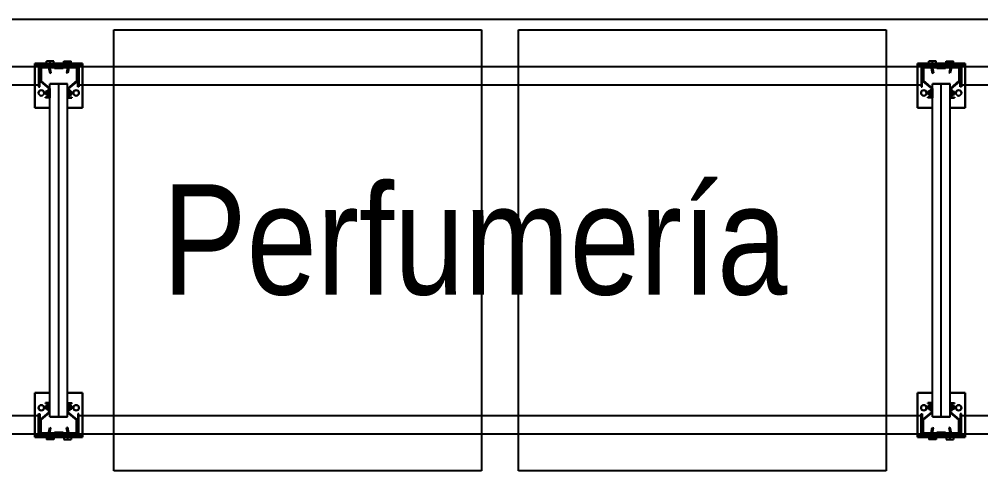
# Model space of a CAD drawing. Header units: metres. Extents: x 0 to 8715937, y -236336 to 216.
# Drawn here: x 113.428 to 116.043, y 91.705 to 92.934 of the extents above; entities that cross this region are included whole.
import ezdxf

# ---------------------------------------------------------------- set-up
doc = ezdxf.new("R2010")
doc.units = ezdxf.units.M
doc.header["$MEASUREMENT"] = 0
for name, color, linetype in [('0-BLOCK-ARQUITECTURA', 7, 'Continuous'), ('0-BLOCK-EQUIPAMIENTO', 7, 'Continuous'), ('AAA BAST', 5, 'Continuous'), ('AAA COTAS', 7, 'Continuous'), ('AAA LARG', 1, 'Continuous'), ('AAA PALLETS', 7, 'Continuous'), ('MURO', 4, 'Continuous'), ('TEXTO', 7, 'Continuous')]:
    doc.layers.add(name, color=color, linetype=linetype)
doc.styles.add('AR', font='arial.ttf')

# ---------------------------------------------------------------- blocks, each defined once
blk = doc.blocks.new('DPM-ARQUITECTURA')
at = {"layer": 'MURO', "ltscale": 0.1}
blk.add_line((22.0801, 92.9343), (33.08, 92.9343), dxfattribs=at)
blk = doc.blocks.new('1A MODULO SIMPLE')
at = {"layer": 'AAA BAST'}
for points in [[(-2.1307, 1.015), (-2.1307, 1.017), (-2.1407, 1.017), (-2.1407, 1.04), (-2.1167, 1.06), (-2.1167, 1.1), (-2.1567, 1.1), (-2.1567, 1.098), (-2.1767, 1.098), (-2.1767, 1.1), (-2.2167, 1.1), (-2.2167, 1.06), (-2.1927, 1.04), (-2.1927, 1.017), (-2.2027, 1.017), (-2.2027, 1.015), (-2.1907, 1.015), (-2.1907, 1.0409), (-2.2147, 1.0609), (-2.2147, 1.098), (-2.1787, 1.098), (-2.1787, 1.096), (-2.1547, 1.096), (-2.1547, 1.098), (-2.1187, 1.098), (-2.1187, 1.0609), (-2.1427, 1.0409), (-2.1427, 1.015)], [(0.1973, 1.015), (0.1973, 1.017), (0.2073, 1.017), (0.2073, 1.04), (0.1833, 1.06), (0.1833, 1.1), (0.2233, 1.1), (0.2233, 1.098), (0.2433, 1.098), (0.2433, 1.1), (0.2833, 1.1), (0.2833, 1.06), (0.2593, 1.04), (0.2593, 1.017), (0.2693, 1.017), (0.2693, 1.015), (0.2573, 1.015), (0.2573, 1.0409), (0.2813, 1.0609), (0.2813, 1.098), (0.2453, 1.098), (0.2453, 1.096), (0.2213, 1.096), (0.2213, 1.098), (0.1853, 1.098), (0.1853, 1.0609), (0.2093, 1.0409), (0.2093, 1.015)], [(-2.1307, 0.185), (-2.1307, 0.183), (-2.1407, 0.183), (-2.1407, 0.16), (-2.1167, 0.14), (-2.1167, 0.1), (-2.1567, 0.1), (-2.1567, 0.102), (-2.1767, 0.102), (-2.1767, 0.1), (-2.2167, 0.1), (-2.2167, 0.14), (-2.1927, 0.16), (-2.1927, 0.183), (-2.2027, 0.183), (-2.2027, 0.185), (-2.1907, 0.185), (-2.1907, 0.1591), (-2.2147, 0.1391), (-2.2147, 0.102), (-2.1787, 0.102), (-2.1787, 0.104), (-2.1547, 0.104), (-2.1547, 0.102), (-2.1187, 0.102), (-2.1187, 0.1391), (-2.1427, 0.1591), (-2.1427, 0.185)], [(0.1973, 0.185), (0.1973, 0.183), (0.2073, 0.183), (0.2073, 0.16), (0.1833, 0.14), (0.1833, 0.1), (0.2233, 0.1), (0.2233, 0.102), (0.2433, 0.102), (0.2433, 0.1), (0.2833, 0.1), (0.2833, 0.14), (0.2593, 0.16), (0.2593, 0.183), (0.2693, 0.183), (0.2693, 0.185), (0.2573, 0.185), (0.2573, 0.1591), (0.2813, 0.1391), (0.2813, 0.102), (0.2453, 0.102), (0.2453, 0.104), (0.2213, 0.104), (0.2213, 0.102), (0.1853, 0.102), (0.1853, 0.1391), (0.2093, 0.1591), (0.2093, 0.185)]]:
    blk.add_hatch(color=251, dxfattribs=at).paths.add_polyline_path(points)
at = {"layer": 'AAA BAST', "color": 251}
for p, q in [((-2.2167, 1.1082), (-2.2317, 1.1082)), ((-2.2317, 1.1082), (-2.2317, 0.9882)), ((-2.2167, 1.1032), (-2.2317, 1.1032)), ((-2.1167, 1.1082), (-2.2167, 1.1082)), ((-2.2167, 1.1082), (-2.2167, 1.1032)), ((-2.2167, 1.1032), (-2.1167, 1.1032)), ((-2.1767, 1.1), (-2.2167, 1.1)), ((-2.2167, 1.1), (-2.2167, 1.06)), ((-2.2067, 1.1), (-2.2067, 1.1032)), ((-2.2067, 1.1032), (-2.1737, 1.1032)), ((-2.1802, 1.1152), (-2.2002, 1.1152)), ((-2.2002, 1.1082), (-2.2002, 1.1152)), ((-2.1902, 1.1082), (-2.1902, 1.1152)), ((-2.1802, 1.1082), (-2.1802, 1.1152)), ((-2.1767, 1.1), (-2.1767, 1.098)), ((-2.1767, 1.1), (-2.1737, 1.1)), ((-2.1737, 1.1), (-2.1737, 1.1032)), ((-2.1597, 1.1), (-2.1597, 1.1032)), ((-2.1567, 1.1), (-2.1597, 1.1)), ((-2.1167, 1.1), (-2.1567, 1.1)), ((-2.1567, 1.1), (-2.1567, 1.098)), ((-2.1532, 1.1152), (-2.1332, 1.1152)), ((-2.1532, 1.1082), (-2.1532, 1.1152)), ((-2.1432, 1.1082), (-2.1432, 1.1152)), ((-2.1332, 1.1082), (-2.1332, 1.1152)), ((-2.1267, 1.1), (-2.1267, 1.1032)), ((-2.1167, 1.1032), (-2.1167, 1.1082)), ((-2.1017, 1.1082), (-2.1167, 1.1082)), ((-2.1167, 1.1032), (-2.1017, 1.1032)), ((-2.1167, 1.1), (-2.1167, 1.06)), ((-2.1017, 0.9882), (-2.1017, 1.1082)), ((0.1683, 0.9882), (0.1683, 1.1082)), ((0.1683, 1.1082), (0.1833, 1.1082)), ((0.1833, 1.1032), (0.1683, 1.1032)), ((0.1833, 1.1032), (0.1833, 1.1082)), ((0.1833, 1.1082), (0.2833, 1.1082)), ((0.2833, 1.1032), (0.1833, 1.1032)), ((0.1833, 1.1), (0.2233, 1.1)), ((0.1833, 1.1), (0.1833, 1.06)), ((0.1933, 1.1), (0.1933, 1.1032)), ((0.2198, 1.1152), (0.1998, 1.1152)), ((0.1998, 1.1082), (0.1998, 1.1152)), ((0.2098, 1.1082), (0.2098, 1.1152)), ((0.2198, 1.1082), (0.2198, 1.1152)), ((0.2233, 1.1), (0.2233, 1.098)), ((0.2233, 1.1), (0.2263, 1.1)), ((0.2263, 1.1), (0.2263, 1.1032)), ((0.2403, 1.1), (0.2403, 1.1032)), ((0.2733, 1.1032), (0.2403, 1.1032)), ((0.2433, 1.1), (0.2403, 1.1)), ((0.2433, 1.1), (0.2833, 1.1)), ((0.2433, 1.1), (0.2433, 1.098)), ((0.2468, 1.1152), (0.2668, 1.1152)), ((0.2468, 1.1082), (0.2468, 1.1152)), ((0.2568, 1.1082), (0.2568, 1.1152)), ((0.2668, 1.1082), (0.2668, 1.1152)), ((0.2733, 1.1), (0.2733, 1.1032)), ((0.2833, 1.1082), (0.2833, 1.1032)), ((0.2833, 1.1082), (0.2983, 1.1082)), ((0.2833, 1.1032), (0.2983, 1.1032)), ((0.2833, 1.1), (0.2833, 1.06)), ((0.2983, 1.1082), (0.2983, 0.9882)), ((-2.2147, 1.098), (-2.2147, 1.0609)), ((-2.1787, 1.098), (-2.2147, 1.098)), ((-2.1787, 1.098), (-2.1787, 1.096)), ((-2.1547, 1.096), (-2.1787, 1.096)), ((-2.1567, 1.098), (-2.1767, 1.098)), ((-2.1187, 1.098), (-2.1547, 1.098)), ((-2.1547, 1.098), (-2.1547, 1.096)), ((-2.1187, 1.098), (-2.1187, 1.0609)), ((0.1853, 1.098), (0.1853, 1.0609)), ((0.1853, 1.098), (0.2213, 1.098)), ((0.2213, 1.098), (0.2213, 1.096)), ((0.2213, 1.096), (0.2453, 1.096)), ((0.2233, 1.098), (0.2433, 1.098)), ((0.2453, 1.098), (0.2813, 1.098)), ((0.2453, 1.098), (0.2453, 1.096)), ((0.2813, 1.098), (0.2813, 1.0609)), ((-2.2167, 1.06), (-2.1927, 1.04)), ((-2.2147, 1.0609), (-2.1907, 1.0409)), ((-2.1907, 1.053), (-2.1667, 1.053)), ((-2.1907, 0.147), (-2.1907, 1.053)), ((-2.1667, 1.053), (-2.1427, 1.053)), ((-2.1667, 0.147), (-2.1667, 1.053)), ((-2.1187, 1.0609), (-2.1427, 1.0409)), ((-2.1427, 0.147), (-2.1427, 1.053)), ((-2.1167, 1.06), (-2.1407, 1.04)), ((0.1833, 1.06), (0.2073, 1.04)), ((0.1853, 1.0609), (0.2093, 1.0409)), ((0.2333, 1.053), (0.2093, 1.053)), ((0.2093, 0.147), (0.2093, 1.053)), ((0.2573, 1.053), (0.2333, 1.053)), ((0.2333, 0.147), (0.2333, 1.053)), ((0.2813, 1.0609), (0.2573, 1.0409)), ((0.2573, 0.147), (0.2573, 1.053)), ((0.2833, 1.06), (0.2593, 1.04)), ((-2.1927, 1.036), (-2.1977, 1.036)), ((-2.1977, 1.021), (-2.1977, 1.036)), ((-2.1927, 1.0285), (-2.1977, 1.0285)), ((-2.1927, 1.021), (-2.1977, 1.021)), ((-2.1927, 1.04), (-2.1927, 1.017)), ((-2.1907, 1.0409), (-2.1907, 1.015)), ((-2.1427, 1.0409), (-2.1427, 1.015)), ((-2.1407, 1.04), (-2.1407, 1.017)), ((-2.1357, 1.036), (-2.1407, 1.036)), ((-2.1407, 1.021), (-2.1407, 1.036)), ((-2.1357, 1.0285), (-2.1407, 1.0285)), ((-2.1357, 1.021), (-2.1407, 1.021)), ((-2.1357, 1.021), (-2.1357, 1.036)), ((-2.1357, 1.0328), (-2.1307, 1.0328)), ((-2.1357, 1.0243), (-2.1307, 1.0243)), ((-2.1307, 1.0243), (-2.1307, 1.0328)), ((0.2023, 1.0328), (0.1973, 1.0328)), ((0.1973, 1.0243), (0.1973, 1.0328)), ((0.2023, 1.0243), (0.1973, 1.0243)), ((0.2023, 1.036), (0.2073, 1.036)), ((0.2023, 1.021), (0.2023, 1.036)), ((0.2023, 1.0285), (0.2073, 1.0285)), ((0.2023, 1.021), (0.2073, 1.021)), ((0.2073, 1.04), (0.2073, 1.017)), ((0.2073, 1.021), (0.2073, 1.036)), ((0.2093, 1.0409), (0.2093, 1.015)), ((0.2573, 1.0409), (0.2573, 1.015)), ((0.2593, 1.04), (0.2593, 1.017)), ((0.2593, 1.036), (0.2643, 1.036)), ((0.2593, 1.0285), (0.2643, 1.0285)), ((0.2593, 1.021), (0.2643, 1.021)), ((0.2643, 1.021), (0.2643, 1.036)), ((-2.1927, 1.017), (-2.2027, 1.017)), ((-2.2027, 1.017), (-2.2027, 1.015)), ((-2.1907, 1.015), (-2.2027, 1.015)), ((-2.1427, 1.015), (-2.1307, 1.015)), ((-2.1407, 1.017), (-2.1307, 1.017)), ((-2.1307, 1.015), (-2.1307, 1.017)), ((0.2073, 1.017), (0.1973, 1.017)), ((0.1973, 1.015), (0.1973, 1.017)), ((0.2093, 1.015), (0.1973, 1.015)), ((0.2573, 1.015), (0.2693, 1.015)), ((0.2593, 1.017), (0.2693, 1.017)), ((0.2693, 1.017), (0.2693, 1.015)), ((-2.2317, 0.9882), (-2.1907, 0.9882)), ((-2.1427, 0.9882), (-2.1017, 0.9882)), ((0.2093, 0.9882), (0.1683, 0.9882)), ((0.2983, 0.9882), (0.2573, 0.9882)), ((-2.2317, 0.0918), (-2.2317, 0.2118)), ((-2.2317, 0.2118), (-2.1907, 0.2118)), ((-2.1427, 0.2118), (-2.1017, 0.2118)), ((-2.1017, 0.2118), (-2.1017, 0.0918)), ((0.2093, 0.2118), (0.1683, 0.2118)), ((0.1683, 0.2118), (0.1683, 0.0918)), ((0.2983, 0.2118), (0.2573, 0.2118)), ((0.2983, 0.0918), (0.2983, 0.2118)), ((-2.1907, 0.185), (-2.2027, 0.185)), ((-2.2027, 0.183), (-2.2027, 0.185)), ((-2.1907, 0.1591), (-2.1907, 0.185)), ((-2.1427, 0.1591), (-2.1427, 0.185)), ((-2.1427, 0.185), (-2.1307, 0.185)), ((-2.1307, 0.185), (-2.1307, 0.183)), ((0.2093, 0.185), (0.1973, 0.185)), ((0.1973, 0.185), (0.1973, 0.183)), ((0.2093, 0.1591), (0.2093, 0.185)), ((0.2573, 0.1591), (0.2573, 0.185)), ((0.2573, 0.185), (0.2693, 0.185)), ((0.2693, 0.183), (0.2693, 0.185)), ((-2.2167, 0.14), (-2.1927, 0.16)), ((-2.2147, 0.1391), (-2.1907, 0.1591)), ((-2.1927, 0.183), (-2.2027, 0.183)), ((-2.1927, 0.1801), (-2.1977, 0.1801)), ((-2.1977, 0.1651), (-2.1977, 0.1801)), ((-2.1927, 0.1726), (-2.1977, 0.1726)), ((-2.1927, 0.1651), (-2.1977, 0.1651)), ((-2.1927, 0.16), (-2.1927, 0.183)), ((-2.1187, 0.1391), (-2.1427, 0.1591)), ((-2.1407, 0.16), (-2.1407, 0.183)), ((-2.1407, 0.183), (-2.1307, 0.183)), ((-2.1357, 0.1801), (-2.1407, 0.1801)), ((-2.1407, 0.1651), (-2.1407, 0.1801)), ((-2.1357, 0.1726), (-2.1407, 0.1726)), ((-2.1357, 0.1651), (-2.1407, 0.1651)), ((-2.1167, 0.14), (-2.1407, 0.16)), ((-2.1357, 0.1651), (-2.1357, 0.1801)), ((-2.1357, 0.1768), (-2.1307, 0.1768)), ((-2.1357, 0.1683), (-2.1307, 0.1683)), ((-2.1307, 0.1683), (-2.1307, 0.1768)), ((0.1833, 0.14), (0.2073, 0.16)), ((0.1853, 0.1391), (0.2093, 0.1591)), ((0.2073, 0.183), (0.1973, 0.183)), ((0.2023, 0.1768), (0.1973, 0.1768)), ((0.1973, 0.1683), (0.1973, 0.1768)), ((0.2023, 0.1683), (0.1973, 0.1683)), ((0.2023, 0.1801), (0.2073, 0.1801)), ((0.2023, 0.1651), (0.2023, 0.1801)), ((0.2023, 0.1726), (0.2073, 0.1726)), ((0.2023, 0.1651), (0.2073, 0.1651)), ((0.2073, 0.16), (0.2073, 0.183)), ((0.2073, 0.1651), (0.2073, 0.1801)), ((0.2813, 0.1391), (0.2573, 0.1591)), ((0.2593, 0.16), (0.2593, 0.183)), ((0.2593, 0.183), (0.2693, 0.183)), ((0.2593, 0.1801), (0.2643, 0.1801)), ((0.2593, 0.1726), (0.2643, 0.1726)), ((0.2593, 0.1651), (0.2643, 0.1651)), ((0.2833, 0.14), (0.2593, 0.16)), ((0.2643, 0.1651), (0.2643, 0.1801)), ((-2.2167, 0.1), (-2.2167, 0.14)), ((-2.2147, 0.102), (-2.2147, 0.1391)), ((-2.1907, 0.147), (-2.1667, 0.147)), ((-2.1667, 0.147), (-2.1427, 0.147)), ((-2.1187, 0.102), (-2.1187, 0.1391)), ((-2.1167, 0.1), (-2.1167, 0.14)), ((0.1833, 0.1), (0.1833, 0.14)), ((0.1853, 0.102), (0.1853, 0.1391)), ((0.2333, 0.147), (0.2093, 0.147)), ((0.2573, 0.147), (0.2333, 0.147)), ((0.2813, 0.102), (0.2813, 0.1391)), ((0.2833, 0.1), (0.2833, 0.14)), ((-2.2167, 0.0968), (-2.2317, 0.0968)), ((-2.2167, 0.0918), (-2.2317, 0.0918)), ((-2.1767, 0.1), (-2.2167, 0.1)), ((-2.2167, 0.0968), (-2.1167, 0.0968)), ((-2.2167, 0.0918), (-2.2167, 0.0968)), ((-2.1167, 0.0918), (-2.2167, 0.0918)), ((-2.1787, 0.102), (-2.2147, 0.102)), ((-2.2067, 0.1), (-2.2067, 0.0968)), ((-2.2067, 0.0968), (-2.1737, 0.0968)), ((-2.2002, 0.0918), (-2.2002, 0.0848)), ((-2.1802, 0.0848), (-2.2002, 0.0848)), ((-2.1902, 0.0918), (-2.1902, 0.0848)), ((-2.1802, 0.0918), (-2.1802, 0.0848)), ((-2.1787, 0.102), (-2.1787, 0.104)), ((-2.1547, 0.104), (-2.1787, 0.104)), ((-2.1567, 0.102), (-2.1767, 0.102)), ((-2.1767, 0.1), (-2.1767, 0.102)), ((-2.1767, 0.1), (-2.1737, 0.1)), ((-2.1737, 0.1), (-2.1737, 0.0968)), ((-2.1597, 0.1), (-2.1597, 0.0968)), ((-2.1567, 0.1), (-2.1597, 0.1)), ((-2.1567, 0.1), (-2.1567, 0.102)), ((-2.1167, 0.1), (-2.1567, 0.1)), ((-2.1547, 0.102), (-2.1547, 0.104)), ((-2.1187, 0.102), (-2.1547, 0.102)), ((-2.1532, 0.0918), (-2.1532, 0.0848)), ((-2.1532, 0.0848), (-2.1332, 0.0848)), ((-2.1432, 0.0918), (-2.1432, 0.0848)), ((-2.1332, 0.0918), (-2.1332, 0.0848)), ((-2.1267, 0.1), (-2.1267, 0.0968)), ((-2.1167, 0.0968), (-2.1167, 0.0918)), ((-2.1167, 0.0968), (-2.1017, 0.0968)), ((-2.1017, 0.0918), (-2.1167, 0.0918)), ((0.1833, 0.0968), (0.1683, 0.0968)), ((0.1683, 0.0918), (0.1833, 0.0918)), ((0.1833, 0.1), (0.2233, 0.1)), ((0.2833, 0.0968), (0.1833, 0.0968)), ((0.1833, 0.0968), (0.1833, 0.0918)), ((0.1833, 0.0918), (0.2833, 0.0918)), ((0.1853, 0.102), (0.2213, 0.102)), ((0.1933, 0.1), (0.1933, 0.0968)), ((0.1998, 0.0918), (0.1998, 0.0848)), ((0.2198, 0.0848), (0.1998, 0.0848)), ((0.2098, 0.0918), (0.2098, 0.0848)), ((0.2198, 0.0918), (0.2198, 0.0848)), ((0.2213, 0.102), (0.2213, 0.104)), ((0.2213, 0.104), (0.2453, 0.104)), ((0.2233, 0.102), (0.2433, 0.102)), ((0.2233, 0.1), (0.2233, 0.102)), ((0.2233, 0.1), (0.2263, 0.1)), ((0.2263, 0.1), (0.2263, 0.0968)), ((0.2403, 0.1), (0.2403, 0.0968)), ((0.2433, 0.1), (0.2403, 0.1)), ((0.2733, 0.0968), (0.2403, 0.0968)), ((0.2433, 0.1), (0.2433, 0.102)), ((0.2433, 0.1), (0.2833, 0.1)), ((0.2453, 0.102), (0.2453, 0.104)), ((0.2453, 0.102), (0.2813, 0.102)), ((0.2468, 0.0918), (0.2468, 0.0848)), ((0.2468, 0.0848), (0.2668, 0.0848)), ((0.2568, 0.0918), (0.2568, 0.0848)), ((0.2668, 0.0918), (0.2668, 0.0848)), ((0.2733, 0.1), (0.2733, 0.0968)), ((0.2833, 0.0918), (0.2833, 0.0968)), ((0.2833, 0.0968), (0.2983, 0.0968)), ((0.2833, 0.0918), (0.2983, 0.0918))]:
    blk.add_line(p, q, dxfattribs=at)
for centre in [(-2.2141, 1.0285), (-2.1192, 1.0285), (0.1859, 1.0285), (0.2808, 1.0285), (-2.2141, 0.1715), (-2.1192, 0.1715), (0.1859, 0.1715), (0.2808, 0.1715)]:
    blk.add_circle(centre, 0.0075, dxfattribs=at)
at = {"layer": 'AAA LARG', "color": 251}
for p, q in [((-2.1407, 1.105), (-2.1454, 1.0829)), ((-2.1381, 1.1018), (-2.1422, 1.0822)), ((-2.1407, 1.105), (-2.1117, 1.105)), ((-2.1149, 1.1018), (-2.1381, 1.1018)), ((-2.1149, 1.045), (-2.1149, 1.1018)), ((-2.1117, 1.105), (-2.1117, 1.045)), ((-2.1117, 1.1), (0.1783, 1.1)), ((0.2073, 1.105), (0.1783, 1.105)), ((0.1783, 1.105), (0.1783, 1.045)), ((0.1815, 1.045), (0.1815, 1.1018)), ((0.1815, 1.1018), (0.2047, 1.1018)), ((0.2047, 1.1018), (0.2089, 1.0822)), ((0.2073, 1.105), (0.212, 1.0829)), ((-2.1422, 1.0822), (-2.1454, 1.0829)), ((0.2089, 1.0822), (0.212, 1.0829)), ((-2.1117, 1.05), (0.1783, 1.05)), ((-2.1117, 1.045), (-2.1149, 1.045)), ((0.1783, 1.045), (0.1815, 1.045)), ((-2.1117, 0.155), (-2.1149, 0.155)), ((-2.1149, 0.155), (-2.1149, 0.0982)), ((-2.1117, 0.095), (-2.1117, 0.155)), ((-2.1117, 0.15), (0.1783, 0.15)), ((0.1783, 0.095), (0.1783, 0.155)), ((0.1783, 0.155), (0.1815, 0.155)), ((0.1815, 0.155), (0.1815, 0.0982)), ((-2.1422, 0.1178), (-2.1454, 0.1171)), ((-2.1407, 0.095), (-2.1454, 0.1171)), ((-2.1381, 0.0982), (-2.1422, 0.1178)), ((0.2047, 0.0982), (0.2089, 0.1178)), ((0.2073, 0.095), (0.212, 0.1171)), ((0.2089, 0.1178), (0.212, 0.1171)), ((-2.1407, 0.095), (-2.1117, 0.095)), ((-2.1149, 0.0982), (-2.1381, 0.0982)), ((-2.1117, 0.1), (0.1783, 0.1)), ((0.2073, 0.095), (0.1783, 0.095)), ((0.1815, 0.0982), (0.2047, 0.0982))]:
    blk.add_line(p, q, dxfattribs=at)
at = {"layer": 'AAA PALLETS', "color": 251, "ltscale": 0.21}
for p, q in [((-1.0167, 1.2), (-2.0167, 1.2)), ((-2.0167, 1.2), (-2.0167, 0)), ((-1.0167, 0), (-1.0167, 1.2)), ((0.0833, 1.2), (-0.9167, 1.2)), ((-0.9167, 1.2), (-0.9167, 0)), ((0.0833, 0), (0.0833, 1.2)), ((-2.0167, 0), (-1.0167, 0)), ((-0.9167, 0), (0.0833, 0))]:
    blk.add_line(p, q, dxfattribs=at)
blk = doc.blocks.new('DPM-EQUIPAMIENTO')
at = {"layer": 'AAA COTAS', "ltscale": 0.21, "xscale": -1}
for p in [(23.6483, 91.7051), (26.0483, 91.7051), (28.4483, 91.7051)]:
    blk.add_blockref('1A MODULO SIMPLE', p, dxfattribs=at)

msp = doc.modelspace()

# ---------------------------------------------------------------- hatches: boundary and pattern name
at = {"layer": 'AAA BAST'}
for points in [[(113.571, 92.7201), (113.571, 92.7221), (113.561, 92.7221), (113.561, 92.7451), (113.585, 92.7651), (113.585, 92.8051), (113.545, 92.8051), (113.545, 92.8031), (113.525, 92.8031), (113.525, 92.8051), (113.485, 92.8051), (113.485, 92.7651), (113.509, 92.7451), (113.509, 92.7221), (113.499, 92.7221), (113.499, 92.7201), (113.511, 92.7201), (113.511, 92.7461), (113.487, 92.7661), (113.487, 92.8031), (113.523, 92.8031), (113.523, 92.8011), (113.547, 92.8011), (113.547, 92.8031), (113.583, 92.8031), (113.583, 92.7661), (113.559, 92.7461), (113.559, 92.7201)], [(113.499, 92.7201), (113.499, 92.7221), (113.509, 92.7221), (113.509, 92.7451), (113.485, 92.7651), (113.485, 92.8051), (113.525, 92.8051), (113.525, 92.8031), (113.545, 92.8031), (113.545, 92.8051), (113.585, 92.8051), (113.585, 92.7651), (113.561, 92.7451), (113.561, 92.7221), (113.571, 92.7221), (113.571, 92.7201), (113.559, 92.7201), (113.559, 92.7461), (113.583, 92.7661), (113.583, 92.8031), (113.547, 92.8031), (113.547, 92.8011), (113.523, 92.8011), (113.523, 92.8031), (113.487, 92.8031), (113.487, 92.7661), (113.511, 92.7461), (113.511, 92.7201)], [(115.971, 92.7201), (115.971, 92.7221), (115.961, 92.7221), (115.961, 92.7451), (115.985, 92.7651), (115.985, 92.8051), (115.945, 92.8051), (115.945, 92.8031), (115.925, 92.8031), (115.925, 92.8051), (115.885, 92.8051), (115.885, 92.7651), (115.909, 92.7451), (115.909, 92.7221), (115.899, 92.7221), (115.899, 92.7201), (115.911, 92.7201), (115.911, 92.7461), (115.887, 92.7661), (115.887, 92.8031), (115.923, 92.8031), (115.923, 92.8011), (115.947, 92.8011), (115.947, 92.8031), (115.983, 92.8031), (115.983, 92.7661), (115.959, 92.7461), (115.959, 92.7201)], [(115.899, 92.7201), (115.899, 92.7221), (115.909, 92.7221), (115.909, 92.7451), (115.885, 92.7651), (115.885, 92.8051), (115.925, 92.8051), (115.925, 92.8031), (115.945, 92.8031), (115.945, 92.8051), (115.985, 92.8051), (115.985, 92.7651), (115.961, 92.7451), (115.961, 92.7221), (115.971, 92.7221), (115.971, 92.7201), (115.959, 92.7201), (115.959, 92.7461), (115.983, 92.7661), (115.983, 92.8031), (115.947, 92.8031), (115.947, 92.8011), (115.923, 92.8011), (115.923, 92.8031), (115.887, 92.8031), (115.887, 92.7661), (115.911, 92.7461), (115.911, 92.7201)], [(113.571, 91.8901), (113.571, 91.8881), (113.561, 91.8881), (113.561, 91.8651), (113.585, 91.8451), (113.585, 91.8051), (113.545, 91.8051), (113.545, 91.8071), (113.525, 91.8071), (113.525, 91.8051), (113.485, 91.8051), (113.485, 91.8451), (113.509, 91.8651), (113.509, 91.8881), (113.499, 91.8881), (113.499, 91.8901), (113.511, 91.8901), (113.511, 91.8642), (113.487, 91.8442), (113.487, 91.8071), (113.523, 91.8071), (113.523, 91.8091), (113.547, 91.8091), (113.547, 91.8071), (113.583, 91.8071), (113.583, 91.8442), (113.559, 91.8642), (113.559, 91.8901)], [(113.499, 91.8901), (113.499, 91.8881), (113.509, 91.8881), (113.509, 91.8651), (113.485, 91.8451), (113.485, 91.8051), (113.525, 91.8051), (113.525, 91.8071), (113.545, 91.8071), (113.545, 91.8051), (113.585, 91.8051), (113.585, 91.8451), (113.561, 91.8651), (113.561, 91.8881), (113.571, 91.8881), (113.571, 91.8901), (113.559, 91.8901), (113.559, 91.8642), (113.583, 91.8442), (113.583, 91.8071), (113.547, 91.8071), (113.547, 91.8091), (113.523, 91.8091), (113.523, 91.8071), (113.487, 91.8071), (113.487, 91.8442), (113.511, 91.8642), (113.511, 91.8901)], [(115.971, 91.8901), (115.971, 91.8881), (115.961, 91.8881), (115.961, 91.8651), (115.985, 91.8451), (115.985, 91.8051), (115.945, 91.8051), (115.945, 91.8071), (115.925, 91.8071), (115.925, 91.8051), (115.885, 91.8051), (115.885, 91.8451), (115.909, 91.8651), (115.909, 91.8881), (115.899, 91.8881), (115.899, 91.8901), (115.911, 91.8901), (115.911, 91.8642), (115.887, 91.8442), (115.887, 91.8071), (115.923, 91.8071), (115.923, 91.8091), (115.947, 91.8091), (115.947, 91.8071), (115.983, 91.8071), (115.983, 91.8442), (115.959, 91.8642), (115.959, 91.8901)], [(115.899, 91.8901), (115.899, 91.8881), (115.909, 91.8881), (115.909, 91.8651), (115.885, 91.8451), (115.885, 91.8051), (115.925, 91.8051), (115.925, 91.8071), (115.945, 91.8071), (115.945, 91.8051), (115.985, 91.8051), (115.985, 91.8451), (115.961, 91.8651), (115.961, 91.8881), (115.971, 91.8881), (115.971, 91.8901), (115.959, 91.8901), (115.959, 91.8642), (115.983, 91.8442), (115.983, 91.8071), (115.947, 91.8071), (115.947, 91.8091), (115.923, 91.8091), (115.923, 91.8071), (115.887, 91.8071), (115.887, 91.8442), (115.911, 91.8642), (115.911, 91.8901)]]:
    msp.add_hatch(color=251, dxfattribs=at).paths.add_polyline_path(points)

# ---------------------------------------------------------------- linework, layer by layer
at = {"layer": 'AAA BAST', "color": 251}
for p, q in [((113.485, 92.8133), (113.47, 92.8133)), ((113.47, 92.8133), (113.47, 92.6933)), ((113.47, 92.6933), (113.47, 92.8133)), ((113.47, 92.8133), (113.485, 92.8133)), ((113.485, 92.8083), (113.47, 92.8083)), ((113.485, 92.8083), (113.47, 92.8083)), ((113.585, 92.8133), (113.485, 92.8133)), ((113.485, 92.8133), (113.485, 92.8083)), ((113.485, 92.8083), (113.485, 92.8133)), ((113.485, 92.8133), (113.585, 92.8133)), ((113.485, 92.8083), (113.585, 92.8083)), ((113.585, 92.8083), (113.485, 92.8083)), ((113.495, 92.8051), (113.495, 92.8083)), ((113.495, 92.8083), (113.528, 92.8083)), ((113.495, 92.8051), (113.495, 92.8083)), ((113.5215, 92.8203), (113.5015, 92.8203)), ((113.5015, 92.8133), (113.5015, 92.8203)), ((113.5215, 92.8203), (113.5015, 92.8203)), ((113.5015, 92.8133), (113.5015, 92.8203)), ((113.5115, 92.8133), (113.5115, 92.8203)), ((113.5115, 92.8133), (113.5115, 92.8203)), ((113.5215, 92.8133), (113.5215, 92.8203)), ((113.5215, 92.8133), (113.5215, 92.8203)), ((113.528, 92.8051), (113.528, 92.8083)), ((113.528, 92.8051), (113.528, 92.8083)), ((113.542, 92.8051), (113.542, 92.8083)), ((113.542, 92.8051), (113.542, 92.8083)), ((113.575, 92.8083), (113.542, 92.8083)), ((113.5485, 92.8203), (113.5685, 92.8203)), ((113.5485, 92.8133), (113.5485, 92.8203)), ((113.5485, 92.8203), (113.5685, 92.8203)), ((113.5485, 92.8133), (113.5485, 92.8203)), ((113.5585, 92.8133), (113.5585, 92.8203)), ((113.5585, 92.8133), (113.5585, 92.8203)), ((113.5685, 92.8133), (113.5685, 92.8203)), ((113.5685, 92.8133), (113.5685, 92.8203)), ((113.575, 92.8051), (113.575, 92.8083)), ((113.575, 92.8051), (113.575, 92.8083)), ((113.585, 92.8083), (113.585, 92.8133)), ((113.6, 92.8133), (113.585, 92.8133)), ((113.585, 92.8133), (113.585, 92.8083)), ((113.585, 92.8133), (113.6, 92.8133)), ((113.585, 92.8083), (113.6, 92.8083)), ((113.585, 92.8083), (113.6, 92.8083)), ((113.6, 92.6933), (113.6, 92.8133)), ((113.6, 92.8133), (113.6, 92.6933)), ((115.885, 92.8133), (115.87, 92.8133)), ((115.87, 92.8133), (115.87, 92.6933)), ((115.87, 92.6933), (115.87, 92.8133)), ((115.87, 92.8133), (115.885, 92.8133)), ((115.885, 92.8083), (115.87, 92.8083)), ((115.885, 92.8083), (115.87, 92.8083)), ((115.985, 92.8133), (115.885, 92.8133)), ((115.885, 92.8133), (115.885, 92.8083)), ((115.885, 92.8083), (115.885, 92.8133)), ((115.885, 92.8133), (115.985, 92.8133)), ((115.885, 92.8083), (115.985, 92.8083)), ((115.985, 92.8083), (115.885, 92.8083)), ((115.895, 92.8051), (115.895, 92.8083)), ((115.895, 92.8083), (115.928, 92.8083)), ((115.895, 92.8051), (115.895, 92.8083)), ((115.9215, 92.8203), (115.9015, 92.8203)), ((115.9015, 92.8133), (115.9015, 92.8203)), ((115.9215, 92.8203), (115.9015, 92.8203)), ((115.9015, 92.8133), (115.9015, 92.8203)), ((115.9115, 92.8133), (115.9115, 92.8203)), ((115.9115, 92.8133), (115.9115, 92.8203)), ((115.9215, 92.8133), (115.9215, 92.8203)), ((115.9215, 92.8133), (115.9215, 92.8203)), ((115.928, 92.8051), (115.928, 92.8083)), ((115.928, 92.8051), (115.928, 92.8083)), ((115.942, 92.8051), (115.942, 92.8083)), ((115.942, 92.8051), (115.942, 92.8083)), ((115.975, 92.8083), (115.942, 92.8083)), ((115.9485, 92.8203), (115.9685, 92.8203)), ((115.9485, 92.8133), (115.9485, 92.8203)), ((115.9485, 92.8203), (115.9685, 92.8203)), ((115.9485, 92.8133), (115.9485, 92.8203)), ((115.9585, 92.8133), (115.9585, 92.8203)), ((115.9585, 92.8133), (115.9585, 92.8203)), ((115.9685, 92.8133), (115.9685, 92.8203)), ((115.9685, 92.8133), (115.9685, 92.8203)), ((115.975, 92.8051), (115.975, 92.8083)), ((115.975, 92.8051), (115.975, 92.8083)), ((115.985, 92.8083), (115.985, 92.8133)), ((116, 92.8133), (115.985, 92.8133)), ((115.985, 92.8133), (115.985, 92.8083)), ((115.985, 92.8133), (116, 92.8133)), ((115.985, 92.8083), (116, 92.8083)), ((115.985, 92.8083), (116, 92.8083)), ((116, 92.6933), (116, 92.8133)), ((116, 92.8133), (116, 92.6933)), ((113.525, 92.8051), (113.485, 92.8051)), ((113.485, 92.8051), (113.485, 92.7651)), ((113.485, 92.8051), (113.525, 92.8051)), ((113.485, 92.8051), (113.485, 92.7651)), ((113.487, 92.8031), (113.487, 92.7661)), ((113.523, 92.8031), (113.487, 92.8031)), ((113.487, 92.8031), (113.487, 92.7661)), ((113.487, 92.8031), (113.523, 92.8031)), ((113.523, 92.8031), (113.523, 92.8011)), ((113.523, 92.8031), (113.523, 92.8011)), ((113.547, 92.8011), (113.523, 92.8011)), ((113.523, 92.8011), (113.547, 92.8011)), ((113.525, 92.8051), (113.525, 92.8031)), ((113.525, 92.8051), (113.528, 92.8051)), ((113.525, 92.8051), (113.525, 92.8031)), ((113.525, 92.8051), (113.528, 92.8051)), ((113.545, 92.8031), (113.525, 92.8031)), ((113.525, 92.8031), (113.545, 92.8031)), ((113.545, 92.8051), (113.542, 92.8051)), ((113.545, 92.8051), (113.542, 92.8051)), ((113.585, 92.8051), (113.545, 92.8051)), ((113.545, 92.8051), (113.545, 92.8031)), ((113.545, 92.8051), (113.585, 92.8051)), ((113.545, 92.8051), (113.545, 92.8031)), ((113.583, 92.8031), (113.547, 92.8031)), ((113.547, 92.8031), (113.547, 92.8011)), ((113.547, 92.8031), (113.583, 92.8031)), ((113.547, 92.8031), (113.547, 92.8011)), ((113.583, 92.8031), (113.583, 92.7661)), ((113.583, 92.8031), (113.583, 92.7661)), ((113.585, 92.8051), (113.585, 92.7651)), ((113.585, 92.8051), (113.585, 92.7651)), ((115.925, 92.8051), (115.885, 92.8051)), ((115.885, 92.8051), (115.885, 92.7651)), ((115.885, 92.8051), (115.925, 92.8051)), ((115.885, 92.8051), (115.885, 92.7651)), ((115.887, 92.8031), (115.887, 92.7661)), ((115.923, 92.8031), (115.887, 92.8031)), ((115.887, 92.8031), (115.887, 92.7661)), ((115.887, 92.8031), (115.923, 92.8031)), ((115.923, 92.8031), (115.923, 92.8011)), ((115.923, 92.8031), (115.923, 92.8011)), ((115.947, 92.8011), (115.923, 92.8011)), ((115.923, 92.8011), (115.947, 92.8011)), ((115.925, 92.8051), (115.925, 92.8031)), ((115.925, 92.8051), (115.928, 92.8051)), ((115.925, 92.8051), (115.925, 92.8031)), ((115.925, 92.8051), (115.928, 92.8051)), ((115.945, 92.8031), (115.925, 92.8031)), ((115.925, 92.8031), (115.945, 92.8031)), ((115.945, 92.8051), (115.942, 92.8051)), ((115.945, 92.8051), (115.942, 92.8051)), ((115.985, 92.8051), (115.945, 92.8051)), ((115.945, 92.8051), (115.945, 92.8031)), ((115.945, 92.8051), (115.985, 92.8051)), ((115.945, 92.8051), (115.945, 92.8031)), ((115.983, 92.8031), (115.947, 92.8031)), ((115.947, 92.8031), (115.947, 92.8011)), ((115.947, 92.8031), (115.983, 92.8031)), ((115.947, 92.8031), (115.947, 92.8011)), ((115.983, 92.8031), (115.983, 92.7661)), ((115.983, 92.8031), (115.983, 92.7661)), ((115.985, 92.8051), (115.985, 92.7651)), ((115.985, 92.8051), (115.985, 92.7651)), ((113.485, 92.7651), (113.509, 92.7451)), ((113.485, 92.7651), (113.509, 92.7451)), ((113.487, 92.7661), (113.511, 92.7461)), ((113.487, 92.7661), (113.511, 92.7461)), ((113.511, 92.7581), (113.535, 92.7581)), ((113.511, 91.8522), (113.511, 92.7581)), ((113.535, 92.7581), (113.511, 92.7581)), ((113.511, 91.8522), (113.511, 92.7581)), ((113.535, 92.7581), (113.559, 92.7581)), ((113.535, 91.8522), (113.535, 92.7581)), ((113.559, 92.7581), (113.535, 92.7581)), ((113.535, 91.8522), (113.535, 92.7581)), ((113.583, 92.7661), (113.559, 92.7461)), ((113.583, 92.7661), (113.559, 92.7461)), ((113.559, 91.8522), (113.559, 92.7581)), ((113.559, 91.8522), (113.559, 92.7581)), ((113.585, 92.7651), (113.561, 92.7451)), ((113.585, 92.7651), (113.561, 92.7451)), ((115.885, 92.7651), (115.909, 92.7451)), ((115.885, 92.7651), (115.909, 92.7451)), ((115.887, 92.7661), (115.911, 92.7461)), ((115.887, 92.7661), (115.911, 92.7461)), ((115.911, 92.7581), (115.935, 92.7581)), ((115.911, 91.8522), (115.911, 92.7581)), ((115.935, 92.7581), (115.911, 92.7581)), ((115.911, 91.8522), (115.911, 92.7581)), ((115.935, 92.7581), (115.959, 92.7581)), ((115.935, 91.8522), (115.935, 92.7581)), ((115.959, 92.7581), (115.935, 92.7581)), ((115.935, 91.8522), (115.935, 92.7581)), ((115.983, 92.7661), (115.959, 92.7461)), ((115.983, 92.7661), (115.959, 92.7461)), ((115.959, 91.8522), (115.959, 92.7581)), ((115.959, 91.8522), (115.959, 92.7581)), ((115.985, 92.7651), (115.961, 92.7451)), ((115.985, 92.7651), (115.961, 92.7451)), ((113.504, 92.7379), (113.499, 92.7379)), ((113.499, 92.7294), (113.499, 92.7379)), ((113.504, 92.7294), (113.499, 92.7294)), ((113.509, 92.7411), (113.504, 92.7411)), ((113.504, 92.7261), (113.504, 92.7411)), ((113.504, 92.7411), (113.509, 92.7411)), ((113.504, 92.7261), (113.504, 92.7411)), ((113.509, 92.7336), (113.504, 92.7336)), ((113.504, 92.7336), (113.509, 92.7336)), ((113.509, 92.7451), (113.509, 92.7221)), ((113.509, 92.7451), (113.509, 92.7221)), ((113.509, 92.7261), (113.509, 92.7411)), ((113.511, 92.7461), (113.511, 92.7201)), ((113.511, 92.7461), (113.511, 92.7201)), ((113.559, 92.7461), (113.559, 92.7201)), ((113.559, 92.7461), (113.559, 92.7201)), ((113.561, 92.7451), (113.561, 92.7221)), ((113.561, 92.7451), (113.561, 92.7221)), ((113.566, 92.7411), (113.561, 92.7411)), ((113.561, 92.7261), (113.561, 92.7411)), ((113.561, 92.7411), (113.566, 92.7411)), ((113.566, 92.7336), (113.561, 92.7336)), ((113.561, 92.7336), (113.566, 92.7336)), ((113.566, 92.7261), (113.566, 92.7411)), ((113.566, 92.7261), (113.566, 92.7411)), ((113.566, 92.7379), (113.571, 92.7379)), ((113.566, 92.7294), (113.571, 92.7294)), ((113.571, 92.7294), (113.571, 92.7379)), ((115.904, 92.7379), (115.899, 92.7379)), ((115.899, 92.7294), (115.899, 92.7379)), ((115.904, 92.7294), (115.899, 92.7294)), ((115.909, 92.7411), (115.904, 92.7411)), ((115.904, 92.7261), (115.904, 92.7411)), ((115.904, 92.7411), (115.909, 92.7411)), ((115.904, 92.7261), (115.904, 92.7411)), ((115.909, 92.7336), (115.904, 92.7336)), ((115.904, 92.7336), (115.909, 92.7336)), ((115.909, 92.7451), (115.909, 92.7221)), ((115.909, 92.7451), (115.909, 92.7221)), ((115.909, 92.7261), (115.909, 92.7411)), ((115.911, 92.7461), (115.911, 92.7201)), ((115.911, 92.7461), (115.911, 92.7201)), ((115.959, 92.7461), (115.959, 92.7201)), ((115.959, 92.7461), (115.959, 92.7201)), ((115.961, 92.7451), (115.961, 92.7221)), ((115.961, 92.7451), (115.961, 92.7221)), ((115.966, 92.7411), (115.961, 92.7411)), ((115.961, 92.7261), (115.961, 92.7411)), ((115.961, 92.7411), (115.966, 92.7411)), ((115.966, 92.7336), (115.961, 92.7336)), ((115.961, 92.7336), (115.966, 92.7336)), ((115.966, 92.7261), (115.966, 92.7411)), ((115.966, 92.7261), (115.966, 92.7411)), ((115.966, 92.7379), (115.971, 92.7379)), ((115.966, 92.7294), (115.971, 92.7294)), ((115.971, 92.7294), (115.971, 92.7379)), ((113.509, 92.7221), (113.499, 92.7221)), ((113.499, 92.7221), (113.499, 92.7201)), ((113.509, 92.7221), (113.499, 92.7221)), ((113.499, 92.7201), (113.499, 92.7221)), ((113.511, 92.7201), (113.499, 92.7201)), ((113.511, 92.7201), (113.499, 92.7201)), ((113.509, 92.7261), (113.504, 92.7261)), ((113.504, 92.7261), (113.509, 92.7261)), ((113.559, 92.7201), (113.571, 92.7201)), ((113.559, 92.7201), (113.571, 92.7201)), ((113.566, 92.7261), (113.561, 92.7261)), ((113.561, 92.7261), (113.566, 92.7261)), ((113.561, 92.7221), (113.571, 92.7221)), ((113.561, 92.7221), (113.571, 92.7221)), ((113.571, 92.7201), (113.571, 92.7221)), ((113.571, 92.7221), (113.571, 92.7201)), ((115.909, 92.7221), (115.899, 92.7221)), ((115.899, 92.7221), (115.899, 92.7201)), ((115.909, 92.7221), (115.899, 92.7221)), ((115.899, 92.7201), (115.899, 92.7221)), ((115.911, 92.7201), (115.899, 92.7201)), ((115.911, 92.7201), (115.899, 92.7201)), ((115.909, 92.7261), (115.904, 92.7261)), ((115.904, 92.7261), (115.909, 92.7261)), ((115.959, 92.7201), (115.971, 92.7201)), ((115.959, 92.7201), (115.971, 92.7201)), ((115.966, 92.7261), (115.961, 92.7261)), ((115.961, 92.7261), (115.966, 92.7261)), ((115.961, 92.7221), (115.971, 92.7221)), ((115.961, 92.7221), (115.971, 92.7221)), ((115.971, 92.7201), (115.971, 92.7221)), ((115.971, 92.7221), (115.971, 92.7201)), ((113.47, 92.6933), (113.511, 92.6933)), ((113.511, 92.6933), (113.47, 92.6933)), ((113.559, 92.6933), (113.6, 92.6933)), ((113.6, 92.6933), (113.559, 92.6933)), ((115.87, 92.6933), (115.911, 92.6933)), ((115.911, 92.6933), (115.87, 92.6933)), ((115.959, 92.6933), (116, 92.6933)), ((116, 92.6933), (115.959, 92.6933)), ((113.47, 91.7969), (113.47, 91.9169)), ((113.47, 91.9169), (113.511, 91.9169)), ((113.511, 91.9169), (113.47, 91.9169)), ((113.47, 91.9169), (113.47, 91.7969)), ((113.559, 91.9169), (113.6, 91.9169)), ((113.6, 91.9169), (113.559, 91.9169)), ((113.6, 91.9169), (113.6, 91.7969)), ((113.6, 91.7969), (113.6, 91.9169)), ((115.87, 91.7969), (115.87, 91.9169)), ((115.87, 91.9169), (115.911, 91.9169)), ((115.911, 91.9169), (115.87, 91.9169)), ((115.87, 91.9169), (115.87, 91.7969)), ((115.959, 91.9169), (116, 91.9169)), ((116, 91.9169), (115.959, 91.9169)), ((116, 91.9169), (116, 91.7969)), ((116, 91.7969), (116, 91.9169)), ((113.485, 91.8451), (113.509, 91.8651)), ((113.485, 91.8451), (113.509, 91.8651)), ((113.511, 91.8901), (113.499, 91.8901)), ((113.499, 91.8881), (113.499, 91.8901)), ((113.511, 91.8901), (113.499, 91.8901)), ((113.499, 91.8901), (113.499, 91.8881)), ((113.509, 91.8881), (113.499, 91.8881)), ((113.509, 91.8881), (113.499, 91.8881)), ((113.504, 91.8819), (113.499, 91.8819)), ((113.499, 91.8734), (113.499, 91.8819)), ((113.504, 91.8734), (113.499, 91.8734)), ((113.509, 91.8852), (113.504, 91.8852)), ((113.504, 91.8702), (113.504, 91.8852)), ((113.504, 91.8852), (113.509, 91.8852)), ((113.504, 91.8702), (113.504, 91.8852)), ((113.509, 91.8777), (113.504, 91.8777)), ((113.504, 91.8777), (113.509, 91.8777)), ((113.509, 91.8702), (113.504, 91.8702)), ((113.504, 91.8702), (113.509, 91.8702)), ((113.509, 91.8651), (113.509, 91.8881)), ((113.509, 91.8651), (113.509, 91.8881)), ((113.509, 91.8702), (113.509, 91.8852)), ((113.511, 91.8642), (113.511, 91.8901)), ((113.511, 91.8642), (113.511, 91.8901)), ((113.559, 91.8642), (113.559, 91.8901)), ((113.559, 91.8901), (113.571, 91.8901)), ((113.559, 91.8642), (113.559, 91.8901)), ((113.559, 91.8901), (113.571, 91.8901)), ((113.561, 91.8651), (113.561, 91.8881)), ((113.561, 91.8881), (113.571, 91.8881)), ((113.561, 91.8651), (113.561, 91.8881)), ((113.561, 91.8881), (113.571, 91.8881)), ((113.566, 91.8852), (113.561, 91.8852)), ((113.561, 91.8702), (113.561, 91.8852)), ((113.561, 91.8852), (113.566, 91.8852)), ((113.566, 91.8777), (113.561, 91.8777)), ((113.561, 91.8777), (113.566, 91.8777)), ((113.566, 91.8702), (113.561, 91.8702)), ((113.561, 91.8702), (113.566, 91.8702)), ((113.585, 91.8451), (113.561, 91.8651)), ((113.585, 91.8451), (113.561, 91.8651)), ((113.566, 91.8702), (113.566, 91.8852)), ((113.566, 91.8702), (113.566, 91.8852)), ((113.566, 91.8819), (113.571, 91.8819)), ((113.566, 91.8734), (113.571, 91.8734)), ((113.571, 91.8901), (113.571, 91.8881)), ((113.571, 91.8881), (113.571, 91.8901)), ((113.571, 91.8734), (113.571, 91.8819)), ((115.885, 91.8451), (115.909, 91.8651)), ((115.885, 91.8451), (115.909, 91.8651)), ((115.911, 91.8901), (115.899, 91.8901)), ((115.899, 91.8881), (115.899, 91.8901)), ((115.911, 91.8901), (115.899, 91.8901)), ((115.899, 91.8901), (115.899, 91.8881)), ((115.909, 91.8881), (115.899, 91.8881)), ((115.909, 91.8881), (115.899, 91.8881)), ((115.904, 91.8819), (115.899, 91.8819)), ((115.899, 91.8734), (115.899, 91.8819)), ((115.904, 91.8734), (115.899, 91.8734)), ((115.909, 91.8852), (115.904, 91.8852)), ((115.904, 91.8702), (115.904, 91.8852)), ((115.904, 91.8852), (115.909, 91.8852)), ((115.904, 91.8702), (115.904, 91.8852)), ((115.909, 91.8777), (115.904, 91.8777)), ((115.904, 91.8777), (115.909, 91.8777)), ((115.909, 91.8702), (115.904, 91.8702)), ((115.904, 91.8702), (115.909, 91.8702)), ((115.909, 91.8651), (115.909, 91.8881)), ((115.909, 91.8651), (115.909, 91.8881)), ((115.909, 91.8702), (115.909, 91.8852)), ((115.911, 91.8642), (115.911, 91.8901)), ((115.911, 91.8642), (115.911, 91.8901)), ((115.959, 91.8642), (115.959, 91.8901)), ((115.959, 91.8901), (115.971, 91.8901)), ((115.959, 91.8642), (115.959, 91.8901)), ((115.959, 91.8901), (115.971, 91.8901)), ((115.961, 91.8651), (115.961, 91.8881)), ((115.961, 91.8881), (115.971, 91.8881)), ((115.961, 91.8651), (115.961, 91.8881)), ((115.961, 91.8881), (115.971, 91.8881)), ((115.966, 91.8852), (115.961, 91.8852)), ((115.961, 91.8702), (115.961, 91.8852)), ((115.961, 91.8852), (115.966, 91.8852)), ((115.966, 91.8777), (115.961, 91.8777)), ((115.961, 91.8777), (115.966, 91.8777)), ((115.966, 91.8702), (115.961, 91.8702)), ((115.961, 91.8702), (115.966, 91.8702)), ((115.985, 91.8451), (115.961, 91.8651)), ((115.985, 91.8451), (115.961, 91.8651)), ((115.966, 91.8702), (115.966, 91.8852)), ((115.966, 91.8702), (115.966, 91.8852)), ((115.966, 91.8819), (115.971, 91.8819)), ((115.966, 91.8734), (115.971, 91.8734)), ((115.971, 91.8901), (115.971, 91.8881)), ((115.971, 91.8881), (115.971, 91.8901)), ((115.971, 91.8734), (115.971, 91.8819)), ((113.485, 91.8051), (113.485, 91.8451)), ((113.485, 91.8051), (113.485, 91.8451)), ((113.487, 91.8442), (113.511, 91.8642)), ((113.487, 91.8442), (113.511, 91.8642)), ((113.487, 91.8071), (113.487, 91.8442)), ((113.487, 91.8071), (113.487, 91.8442)), ((113.511, 91.8522), (113.535, 91.8522)), ((113.535, 91.8522), (113.511, 91.8522)), ((113.535, 91.8522), (113.559, 91.8522)), ((113.559, 91.8522), (113.535, 91.8522)), ((113.583, 91.8442), (113.559, 91.8642)), ((113.583, 91.8442), (113.559, 91.8642)), ((113.583, 91.8071), (113.583, 91.8442)), ((113.583, 91.8071), (113.583, 91.8442)), ((113.585, 91.8051), (113.585, 91.8451)), ((113.585, 91.8051), (113.585, 91.8451)), ((115.885, 91.8051), (115.885, 91.8451)), ((115.885, 91.8051), (115.885, 91.8451)), ((115.887, 91.8442), (115.911, 91.8642)), ((115.887, 91.8442), (115.911, 91.8642)), ((115.887, 91.8071), (115.887, 91.8442)), ((115.887, 91.8071), (115.887, 91.8442)), ((115.911, 91.8522), (115.935, 91.8522)), ((115.935, 91.8522), (115.911, 91.8522)), ((115.935, 91.8522), (115.959, 91.8522)), ((115.959, 91.8522), (115.935, 91.8522)), ((115.983, 91.8442), (115.959, 91.8642)), ((115.983, 91.8442), (115.959, 91.8642)), ((115.983, 91.8071), (115.983, 91.8442)), ((115.983, 91.8071), (115.983, 91.8442)), ((115.985, 91.8051), (115.985, 91.8451)), ((115.985, 91.8051), (115.985, 91.8451)), ((113.485, 91.8019), (113.47, 91.8019)), ((113.485, 91.8019), (113.47, 91.8019)), ((113.485, 91.7969), (113.47, 91.7969)), ((113.47, 91.7969), (113.485, 91.7969)), ((113.525, 91.8051), (113.485, 91.8051)), ((113.485, 91.8051), (113.525, 91.8051)), ((113.485, 91.8019), (113.585, 91.8019)), ((113.485, 91.7969), (113.485, 91.8019)), ((113.585, 91.8019), (113.485, 91.8019)), ((113.485, 91.8019), (113.485, 91.7969)), ((113.585, 91.7969), (113.485, 91.7969)), ((113.485, 91.7969), (113.585, 91.7969)), ((113.523, 91.8071), (113.487, 91.8071)), ((113.487, 91.8071), (113.523, 91.8071)), ((113.495, 91.8051), (113.495, 91.8019)), ((113.495, 91.8051), (113.495, 91.8019)), ((113.495, 91.8019), (113.528, 91.8019)), ((113.5015, 91.7969), (113.5015, 91.7899)), ((113.5015, 91.7969), (113.5015, 91.7899)), ((113.5215, 91.7899), (113.5015, 91.7899)), ((113.5215, 91.7899), (113.5015, 91.7899)), ((113.5115, 91.7969), (113.5115, 91.7899)), ((113.5115, 91.7969), (113.5115, 91.7899)), ((113.5215, 91.7969), (113.5215, 91.7899)), ((113.5215, 91.7969), (113.5215, 91.7899)), ((113.523, 91.8071), (113.523, 91.8091)), ((113.547, 91.8091), (113.523, 91.8091)), ((113.523, 91.8071), (113.523, 91.8091)), ((113.523, 91.8091), (113.547, 91.8091)), ((113.545, 91.8071), (113.525, 91.8071)), ((113.525, 91.8051), (113.525, 91.8071)), ((113.525, 91.8071), (113.545, 91.8071)), ((113.525, 91.8051), (113.525, 91.8071)), ((113.525, 91.8051), (113.528, 91.8051)), ((113.525, 91.8051), (113.528, 91.8051)), ((113.528, 91.8051), (113.528, 91.8019)), ((113.528, 91.8051), (113.528, 91.8019)), ((113.542, 91.8051), (113.542, 91.8019)), ((113.545, 91.8051), (113.542, 91.8051)), ((113.542, 91.8051), (113.542, 91.8019)), ((113.545, 91.8051), (113.542, 91.8051)), ((113.575, 91.8019), (113.542, 91.8019)), ((113.545, 91.8051), (113.545, 91.8071)), ((113.545, 91.8051), (113.545, 91.8071)), ((113.585, 91.8051), (113.545, 91.8051)), ((113.545, 91.8051), (113.585, 91.8051)), ((113.547, 91.8071), (113.547, 91.8091)), ((113.547, 91.8071), (113.547, 91.8091)), ((113.583, 91.8071), (113.547, 91.8071)), ((113.547, 91.8071), (113.583, 91.8071)), ((113.5485, 91.7969), (113.5485, 91.7899)), ((113.5485, 91.7969), (113.5485, 91.7899)), ((113.5485, 91.7899), (113.5685, 91.7899)), ((113.5485, 91.7899), (113.5685, 91.7899)), ((113.5585, 91.7969), (113.5585, 91.7899)), ((113.5585, 91.7969), (113.5585, 91.7899)), ((113.5685, 91.7969), (113.5685, 91.7899)), ((113.5685, 91.7969), (113.5685, 91.7899)), ((113.575, 91.8051), (113.575, 91.8019)), ((113.575, 91.8051), (113.575, 91.8019)), ((113.585, 91.8019), (113.585, 91.7969)), ((113.585, 91.8019), (113.6, 91.8019)), ((113.585, 91.7969), (113.585, 91.8019)), ((113.585, 91.8019), (113.6, 91.8019)), ((113.6, 91.7969), (113.585, 91.7969)), ((113.585, 91.7969), (113.6, 91.7969)), ((115.885, 91.8019), (115.87, 91.8019)), ((115.885, 91.8019), (115.87, 91.8019)), ((115.885, 91.7969), (115.87, 91.7969)), ((115.87, 91.7969), (115.885, 91.7969)), ((115.925, 91.8051), (115.885, 91.8051)), ((115.885, 91.8051), (115.925, 91.8051)), ((115.885, 91.8019), (115.985, 91.8019)), ((115.885, 91.7969), (115.885, 91.8019)), ((115.985, 91.8019), (115.885, 91.8019)), ((115.885, 91.8019), (115.885, 91.7969)), ((115.985, 91.7969), (115.885, 91.7969)), ((115.885, 91.7969), (115.985, 91.7969)), ((115.923, 91.8071), (115.887, 91.8071)), ((115.887, 91.8071), (115.923, 91.8071)), ((115.895, 91.8051), (115.895, 91.8019)), ((115.895, 91.8051), (115.895, 91.8019)), ((115.895, 91.8019), (115.928, 91.8019)), ((115.9015, 91.7969), (115.9015, 91.7899)), ((115.9015, 91.7969), (115.9015, 91.7899)), ((115.9215, 91.7899), (115.9015, 91.7899)), ((115.9215, 91.7899), (115.9015, 91.7899)), ((115.9115, 91.7969), (115.9115, 91.7899)), ((115.9115, 91.7969), (115.9115, 91.7899)), ((115.9215, 91.7969), (115.9215, 91.7899)), ((115.9215, 91.7969), (115.9215, 91.7899)), ((115.923, 91.8071), (115.923, 91.8091)), ((115.947, 91.8091), (115.923, 91.8091)), ((115.923, 91.8071), (115.923, 91.8091)), ((115.923, 91.8091), (115.947, 91.8091)), ((115.945, 91.8071), (115.925, 91.8071)), ((115.925, 91.8051), (115.925, 91.8071)), ((115.925, 91.8071), (115.945, 91.8071)), ((115.925, 91.8051), (115.925, 91.8071)), ((115.925, 91.8051), (115.928, 91.8051)), ((115.925, 91.8051), (115.928, 91.8051)), ((115.928, 91.8051), (115.928, 91.8019)), ((115.928, 91.8051), (115.928, 91.8019)), ((115.942, 91.8051), (115.942, 91.8019)), ((115.945, 91.8051), (115.942, 91.8051)), ((115.942, 91.8051), (115.942, 91.8019)), ((115.945, 91.8051), (115.942, 91.8051)), ((115.975, 91.8019), (115.942, 91.8019)), ((115.945, 91.8051), (115.945, 91.8071)), ((115.945, 91.8051), (115.945, 91.8071)), ((115.985, 91.8051), (115.945, 91.8051)), ((115.945, 91.8051), (115.985, 91.8051)), ((115.947, 91.8071), (115.947, 91.8091)), ((115.947, 91.8071), (115.947, 91.8091)), ((115.983, 91.8071), (115.947, 91.8071)), ((115.947, 91.8071), (115.983, 91.8071)), ((115.9485, 91.7969), (115.9485, 91.7899)), ((115.9485, 91.7969), (115.9485, 91.7899)), ((115.9485, 91.7899), (115.9685, 91.7899)), ((115.9485, 91.7899), (115.9685, 91.7899)), ((115.9585, 91.7969), (115.9585, 91.7899)), ((115.9585, 91.7969), (115.9585, 91.7899)), ((115.9685, 91.7969), (115.9685, 91.7899)), ((115.9685, 91.7969), (115.9685, 91.7899)), ((115.975, 91.8051), (115.975, 91.8019)), ((115.975, 91.8051), (115.975, 91.8019)), ((115.985, 91.8019), (115.985, 91.7969)), ((115.985, 91.8019), (116, 91.8019)), ((115.985, 91.7969), (115.985, 91.8019)), ((115.985, 91.8019), (116, 91.8019)), ((116, 91.7969), (115.985, 91.7969)), ((115.985, 91.7969), (116, 91.7969))]:
    msp.add_line(p, q, dxfattribs=at)
for centre in [(113.4875, 92.7336), (113.4875, 92.7336), (113.5825, 92.7336), (113.5825, 92.7336), (115.8875, 92.7336), (115.8875, 92.7336), (115.9825, 92.7336), (115.9825, 92.7336), (113.4875, 91.8766), (113.4875, 91.8766), (113.5825, 91.8766), (113.5825, 91.8766), (115.8875, 91.8766), (115.8875, 91.8766), (115.9825, 91.8766), (115.9825, 91.8766)]:
    msp.add_circle(centre, 0.0075, dxfattribs=at)
at = {"layer": 'AAA LARG', "color": 251}
for p, q in [((113.509, 92.8101), (113.48, 92.8101)), ((113.48, 92.8101), (113.48, 92.7501)), ((113.4832, 92.7501), (113.4832, 92.8069)), ((113.4832, 92.8069), (113.5064, 92.8069)), ((113.5064, 92.8069), (113.5106, 92.7874)), ((113.509, 92.8101), (113.5137, 92.788)), ((113.561, 92.8101), (113.5563, 92.788)), ((113.5636, 92.8069), (113.5595, 92.7874)), ((113.561, 92.8101), (113.59, 92.8101)), ((113.5868, 92.8069), (113.5636, 92.8069)), ((113.5868, 92.7501), (113.5868, 92.8069)), ((113.59, 92.8101), (113.59, 92.7501)), ((115.909, 92.8101), (115.88, 92.8101)), ((115.88, 92.8101), (115.88, 92.7501)), ((115.8832, 92.7501), (115.8832, 92.8069)), ((115.8832, 92.8069), (115.9064, 92.8069)), ((115.9064, 92.8069), (115.9106, 92.7874)), ((115.909, 92.8101), (115.9137, 92.788)), ((115.961, 92.8101), (115.9563, 92.788)), ((115.9636, 92.8069), (115.9595, 92.7874)), ((115.961, 92.8101), (115.99, 92.8101)), ((115.9868, 92.8069), (115.9636, 92.8069)), ((115.9868, 92.7501), (115.9868, 92.8069)), ((115.99, 92.8101), (115.99, 92.7501)), ((113.48, 92.8051), (111.19, 92.8051)), ((113.5106, 92.7874), (113.5137, 92.788)), ((113.5595, 92.7874), (113.5563, 92.788)), ((115.88, 92.8051), (113.59, 92.8051)), ((115.9106, 92.7874), (115.9137, 92.788)), ((115.9595, 92.7874), (115.9563, 92.788)), ((118.28, 92.8051), (115.99, 92.8051)), ((113.48, 92.7551), (111.19, 92.7551)), ((115.88, 92.7551), (113.59, 92.7551)), ((118.28, 92.7551), (115.99, 92.7551)), ((113.48, 92.7501), (113.4832, 92.7501)), ((113.59, 92.7501), (113.5868, 92.7501)), ((115.88, 92.7501), (115.8832, 92.7501)), ((115.99, 92.7501), (115.9868, 92.7501)), ((113.48, 91.8551), (111.19, 91.8551)), ((113.48, 91.8001), (113.48, 91.8601)), ((113.48, 91.8601), (113.4832, 91.8601)), ((113.4832, 91.8601), (113.4832, 91.8033)), ((113.59, 91.8601), (113.5868, 91.8601)), ((113.5868, 91.8601), (113.5868, 91.8033)), ((113.59, 91.8001), (113.59, 91.8601)), ((115.88, 91.8551), (113.59, 91.8551)), ((115.88, 91.8001), (115.88, 91.8601)), ((115.88, 91.8601), (115.8832, 91.8601)), ((115.8832, 91.8601), (115.8832, 91.8033)), ((115.99, 91.8601), (115.9868, 91.8601)), ((115.9868, 91.8601), (115.9868, 91.8033)), ((115.99, 91.8001), (115.99, 91.8601)), ((118.28, 91.8551), (115.99, 91.8551)), ((113.5064, 91.8033), (113.5106, 91.8229)), ((113.509, 91.8001), (113.5137, 91.8222)), ((113.5106, 91.8229), (113.5137, 91.8222)), ((113.5595, 91.8229), (113.5563, 91.8222)), ((113.561, 91.8001), (113.5563, 91.8222)), ((113.5636, 91.8033), (113.5595, 91.8229)), ((115.9064, 91.8033), (115.9106, 91.8229)), ((115.909, 91.8001), (115.9137, 91.8222)), ((115.9106, 91.8229), (115.9137, 91.8222)), ((115.9595, 91.8229), (115.9563, 91.8222)), ((115.961, 91.8001), (115.9563, 91.8222)), ((115.9636, 91.8033), (115.9595, 91.8229)), ((113.48, 91.8051), (111.19, 91.8051)), ((113.509, 91.8001), (113.48, 91.8001)), ((113.4832, 91.8033), (113.5064, 91.8033)), ((113.561, 91.8001), (113.59, 91.8001)), ((113.5868, 91.8033), (113.5636, 91.8033)), ((115.88, 91.8051), (113.59, 91.8051)), ((115.909, 91.8001), (115.88, 91.8001)), ((115.8832, 91.8033), (115.9064, 91.8033)), ((115.961, 91.8001), (115.99, 91.8001)), ((115.9868, 91.8033), (115.9636, 91.8033)), ((118.28, 91.8051), (115.99, 91.8051))]:
    msp.add_line(p, q, dxfattribs=at)
at = {"layer": 'AAA PALLETS', "color": 251, "ltscale": 0.21}
for p, q in [((113.685, 92.9051), (114.685, 92.9051)), ((113.685, 91.7051), (113.685, 92.9051)), ((114.685, 92.9051), (114.685, 91.7051)), ((114.785, 92.9051), (115.785, 92.9051)), ((114.785, 91.7051), (114.785, 92.9051)), ((115.785, 92.9051), (115.785, 91.7051)), ((114.685, 91.7051), (113.685, 91.7051)), ((115.785, 91.7051), (114.785, 91.7051))]:
    msp.add_line(p, q, dxfattribs=at)

# ---------------------------------------------------------------- block references
at = {"layer": '0-BLOCK-ARQUITECTURA'}
msp.add_blockref('DPM-ARQUITECTURA', (87.72, 0), dxfattribs=at)
at = {"layer": '0-BLOCK-EQUIPAMIENTO'}
msp.add_blockref('DPM-EQUIPAMIENTO', (87.72, 0), dxfattribs=at)

# ---------------------------------------------------------------- texts
at = {"layer": 'TEXTO', "ltscale": 0.1, "insert": (113.8167, 92.4849), "char_height": 0.300033, "attachment_point": 1, "style": 'AR'}
msp.add_mtext_dynamic_manual_height_columns('{\\fArial Narrow|b0|i0|c0|p34;Perfumería}', width=4.08123, gutter_width=12.5, heights=[0], dxfattribs=at)

doc.saveas('drawing.dxf')
